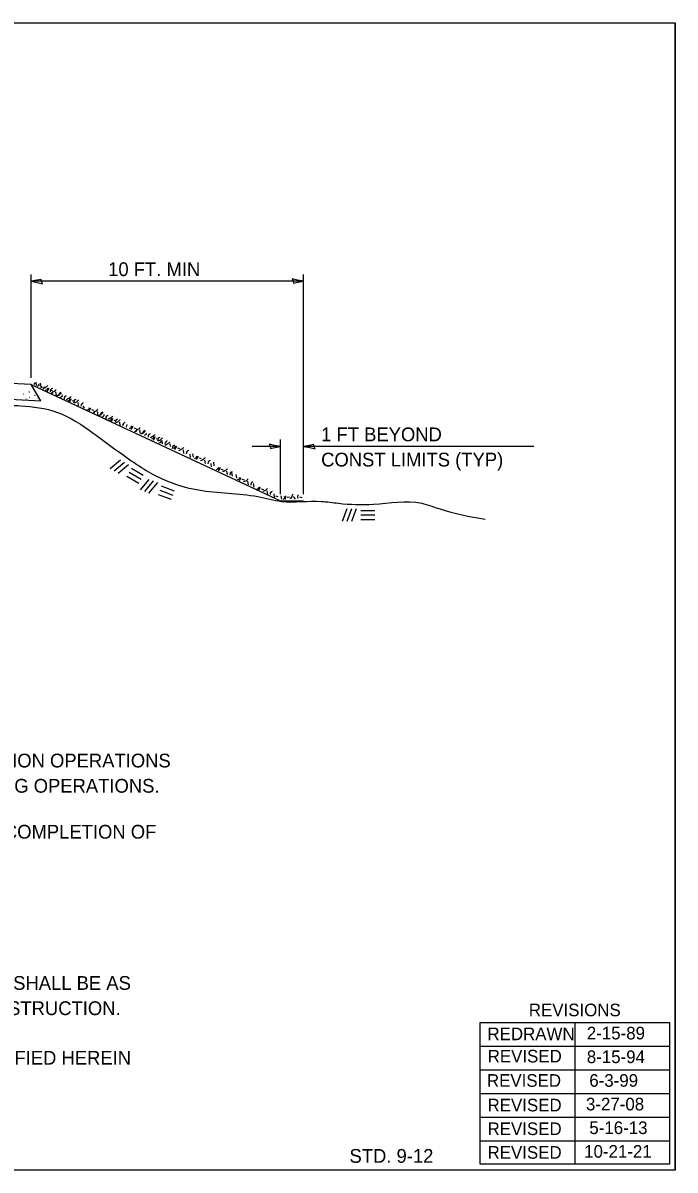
# Model space of a CAD drawing. Extents: x 458189 to 458977, y 242348 to 242848.
# Drawn here: x 458692 to 458977, y 242348 to 242848 of the extents above; entities that cross this region are included whole.
import ezdxf

# ---------------------------------------------------------------- set-up
doc = ezdxf.new("R2010")
doc.units = 0
for name, color, linetype in [('Level 35', 7, 'Continuous'), ('Level 59', 7, 'Continuous'), ('Level 60', 7, 'Continuous')]:
    doc.layers.add(name, color=color, linetype=linetype)

msp = doc.modelspace()

# ---------------------------------------------------------------- linework, layer by layer
at = {"layer": 'Level 35'}
for p, q in [((458189.05, 242847.53), (458976.55, 242847.53)), ((458976.55, 242347.53), (458976.55, 242847.53)), ((458976.55, 242347.53), (458189.05, 242347.53))]:
    msp.add_line(p, q, dxfattribs=at)
at = {"layer": 'Level 59'}
for p, q in [((458695.91, 242692.88), (458695.91, 242737.92)), ((458814.67, 242642.17), (458814.67, 242737.92)), ((458814.67, 242734.92), (458695.91, 242734.92)), ((458804.67, 242642.17), (458804.67, 242665.93)), ((458804.67, 242662.93), (458792.3, 242662.93)), ((458914.97, 242662.93), (458814.67, 242662.93)), ((458891.63, 242411.9), (458974.13, 242411.9)), ((458891.63, 242350.03), (458891.63, 242411.9)), ((458891.63, 242411.9), (458974.13, 242411.9)), ((458932.88, 242411.9), (458932.88, 242350.03)), ((458974.13, 242411.9), (458974.13, 242350.03)), ((458891.63, 242360.34), (458891.63, 242401.59)), ((458891.63, 242401.59), (458974.13, 242401.59)), ((458974.13, 242400.42), (458974.13, 242360.34)), ((458891.63, 242391.27), (458974.13, 242391.27)), ((458891.63, 242380.96), (458974.13, 242380.96)), ((458891.63, 242370.65), (458974.13, 242370.65)), ((458891.63, 242360.34), (458974.13, 242360.34)), ((458974.13, 242350.03), (458891.63, 242350.03))]:
    msp.add_line(p, q, dxfattribs=at)
for points in [[(458189.05, 242847.53), (458976.55, 242847.53), (458976.55, 242347.53), (458189.05, 242347.53)], [(458700.91, 242733.87), (458700.5, 242734.83), (458700.34, 242735.75), (458698.41, 242735.35), (458695.91, 242734.92), (458698.58, 242734.43)], [(458809.67, 242735.96), (458810.07, 242735), (458810.23, 242734.08), (458812.17, 242734.48), (458814.67, 242734.92), (458812, 242735.4)], [(458799.67, 242663.97), (458800.07, 242663.01), (458800.23, 242662.09), (458802.17, 242662.49), (458804.67, 242662.93), (458802, 242663.41)], [(458819.67, 242661.88), (458819.26, 242662.84), (458819.1, 242663.76), (458817.17, 242663.36), (458814.67, 242662.93), (458817.33, 242662.44)]]:
    msp.add_lwpolyline(points, close=True, dxfattribs=at)
at = {"layer": 'Level 60'}
for p, q in [((458695.91, 242689.88), (458667.95, 242691.35)), ((458697.22, 242689.9), (458697.74, 242690.61)), ((458698.32, 242689.49), (458698.09, 242691.02)), ((458700.32, 242688.98), (458700.09, 242690.51)), ((458692.61, 242685.68), (458692.41, 242685.68)), ((458695.2, 242686.55), (458695, 242686.55)), ((458700.12, 242682.85), (458695.91, 242689.88)), ((458695.91, 242689.88), (458804.67, 242639.17)), ((458697.65, 242685.11), (458697.45, 242685.11)), ((458700.12, 242688.68), (458701.09, 242688.87)), ((458701.34, 242687.84), (458701.73, 242689.06)), ((458703.01, 242686.86), (458703.87, 242688.35)), ((458704.14, 242687.59), (458705.11, 242687.3)), ((458706.95, 242685.18), (458706.72, 242686.71)), ((458673.52, 242684.25), (458700.12, 242682.85)), ((458693.86, 242683.5), (458693.66, 242683.5)), ((458695.41, 242684.29), (458695.21, 242684.29)), ((458699.02, 242684.05), (458698.82, 242684.05)), ((458712.72, 242682.29), (458713.57, 242683.79)), ((458713.84, 242683.03), (458714.81, 242682.73)), ((458716.66, 242680.61), (458716.42, 242682.14)), ((458719.25, 242679.59), (458718.61, 242680.49)), ((458721.18, 242678.29), (458722.03, 242679.78)), ((458722.31, 242679.02), (458723.27, 242678.73)), ((458725.12, 242676.61), (458724.88, 242678.14)), ((458730.88, 242673.73), (458731.73, 242675.22)), ((458732.01, 242674.46), (458732.97, 242674.17)), ((458734.82, 242672.05), (458734.59, 242673.57)), ((458737.54, 242671.35), (458737.8, 242672.44)), ((458739.6, 242670.31), (458740.45, 242671.8)), ((458740.73, 242671.04), (458741.7, 242670.75)), ((458743.54, 242668.63), (458743.31, 242670.15)), ((458749.3, 242665.74), (458750.15, 242667.23)), ((458750.43, 242666.47), (458751.4, 242666.18)), ((458753.24, 242664.06), (458753.01, 242665.59)), ((458756.74, 242662.97), (458756.55, 242664.07)), ((458758.58, 242661.6), (458759.43, 242663.1)), ((458759.7, 242662.34), (458760.67, 242662.04)), ((458762.52, 242659.92), (458762.28, 242661.45)), ((458730.35, 242653.28), (458734.95, 242657.13)), ((458732.09, 242652.28), (458736.68, 242656.13)), ((458733.82, 242651.28), (458738.41, 242655.13)), ((458765.43, 242658.1), (458765.2, 242659.63)), ((458766.69, 242658.21), (458766.46, 242659.73)), ((458767.99, 242657.18), (458768.85, 242658.67)), ((458769.12, 242657.91), (458770.09, 242657.62)), ((458771.93, 242655.5), (458771.7, 242657.03)), ((458774.59, 242654), (458774.35, 242655.52)), ((458775.74, 242654.52), (458775.51, 242656.05)), ((458738.64, 242651.68), (458743.84, 242648.68)), ((458739.64, 242653.41), (458744.83, 242650.41)), ((458777.55, 242652.33), (458778.4, 242653.82)), ((458778.68, 242653.06), (458779.65, 242652.77)), ((458781.49, 242650.65), (458781.26, 242652.18)), ((458783.64, 242650), (458783.4, 242651.52)), ((458785.53, 242649.16), (458785.3, 242650.68)), ((458737.64, 242649.95), (458742.84, 242646.95)), ((458743.55, 242643.96), (458747.41, 242648.56)), ((458745.43, 242643.28), (458749.29, 242647.88)), ((458747.31, 242642.6), (458751.17, 242647.19)), ((458752.68, 242645.71), (458758.31, 242643.65)), ((458786.68, 242647.91), (458787.54, 242649.4)), ((458787.81, 242648.64), (458788.78, 242648.35)), ((458790.62, 242646.23), (458790.39, 242647.75)), ((458793.11, 242645.26), (458792.88, 242646.79)), ((458795.1, 242643.77), (458795.95, 242645.26)), ((458751.31, 242641.95), (458756.95, 242639.9)), ((458751.99, 242643.83), (458757.63, 242641.77)), ((458796.23, 242644.5), (458797.2, 242644.21)), ((458799.04, 242642.09), (458798.81, 242643.61)), ((458802.05, 242640.74), (458801.82, 242642.26)), ((458802.44, 242641.34), (458803.4, 242641.05)), ((458805.21, 242639.9), (458804.98, 242641.42)), ((458806.85, 242639.76), (458806.99, 242641.47)), ((458807.57, 242640.9), (458808.56, 242641.04)), ((458811.13, 242639.9), (458810.28, 242641.18)), ((458812.96, 242641.03), (458813.93, 242640.74)), ((458804.67, 242639.17), (458814.67, 242639.17)), ((458831.69, 242630.33), (458833.74, 242635.96)), ((458833.69, 242630.33), (458835.74, 242635.96)), ((458835.69, 242630.33), (458837.74, 242635.96)), ((458839.67, 242635.08), (458845.67, 242635.08)), ((458839.67, 242633.08), (458845.67, 242633.08)), ((458839.67, 242631.08), (458845.67, 242631.08))]:
    msp.add_line(p, q, dxfattribs=at)
for points in [[(458699.23, 242690.19), (458699.25, 242689.56), (458698.37, 242689.02)], [(458632.67, 242685.58), (458642.62, 242683.97), (458651.28, 242683.97), (458665.3, 242683.55), (458676.02, 242682.32), (458683.86, 242681.08), (458691.28, 242680.67), (458707.37, 242677.78), (458723.04, 242668.71), (458742.01, 242655.1), (458750.26, 242650.15), (458768.82, 242643.96), (458794.8, 242641.08), (458805.11, 242639.01), (458822.43, 242639.01), (458829.85, 242638.19), (458845.11, 242637.78), (458866.14, 242638.19), (458873.98, 242635.71), (458893.78, 242631.18)], [(458703.15, 242689.47), (458702.09, 242688.55), (458701.08, 242688.07)], [(458702.97, 242688.45), (458702.99, 242687.82), (458702.11, 242687.28)], [(458705.23, 242688.19), (458704.6, 242687.85), (458704.24, 242686.76)], [(458705.29, 242687.04), (458705.31, 242686.4), (458704.43, 242685.86)], [(458706.88, 242687.73), (458705.82, 242686.81), (458704.82, 242686.33)], [(458709.2, 242686.31), (458708.14, 242685.39), (458707.13, 242684.92)], [(458708.96, 242686.45), (458708.33, 242686.11), (458707.98, 242685.02)], [(458709.41, 242685.43), (458709.43, 242684.79), (458708.55, 242684.26)], [(458711.28, 242685.03), (458710.65, 242684.69), (458710.3, 242683.6)], [(458713.32, 242684.7), (458712.26, 242683.78), (458711.26, 242683.31)], [(458712.67, 242683.89), (458712.69, 242683.25), (458711.81, 242682.72)], [(458715.4, 242683.42), (458714.77, 242683.08), (458714.42, 242681.99)], [(458716.58, 242683.17), (458715.52, 242682.24), (458714.52, 242681.77)], [(458718.66, 242681.88), (458718.03, 242681.55), (458717.68, 242680.45)], [(458721.13, 242679.89), (458721.15, 242679.25), (458720.27, 242678.71)], [(458723.45, 242678.47), (458723.47, 242677.83), (458722.59, 242677.3)], [(458725.05, 242679.16), (458723.99, 242678.24), (458722.98, 242677.77)], [(458727.37, 242677.75), (458726.31, 242676.83), (458725.3, 242676.35)], [(458727.13, 242677.88), (458726.5, 242677.54), (458726.14, 242676.45)], [(458727.58, 242676.86), (458727.59, 242676.22), (458726.71, 242675.69)], [(458729.44, 242676.46), (458728.82, 242676.13), (458728.46, 242675.03)], [(458731.49, 242676.14), (458730.43, 242675.21), (458729.42, 242674.74)], [(458730.84, 242675.32), (458730.85, 242674.68), (458729.97, 242674.15)], [(458733.57, 242674.85), (458732.94, 242674.52), (458732.58, 242673.42)], [(458734.75, 242674.6), (458733.69, 242673.68), (458732.68, 242673.2)], [(458736.83, 242673.32), (458736.2, 242672.98), (458735.84, 242671.88)], [(458739.56, 242671.9), (458739.57, 242671.26), (458738.69, 242670.73)], [(458741.88, 242670.48), (458741.89, 242669.85), (458741.01, 242669.31)], [(458743.47, 242671.18), (458742.41, 242670.26), (458741.4, 242669.78)], [(458745.79, 242669.76), (458744.73, 242668.84), (458743.72, 242668.36)], [(458745.55, 242669.9), (458744.92, 242669.56), (458744.57, 242668.46)], [(458746, 242668.87), (458746.02, 242668.24), (458745.14, 242667.7)], [(458747.87, 242668.48), (458747.24, 242668.14), (458746.88, 242667.05)], [(458749.91, 242668.15), (458748.85, 242667.23), (458747.84, 242666.75)], [(458749.26, 242667.33), (458749.28, 242666.7), (458748.4, 242666.16)], [(458751.99, 242666.87), (458751.36, 242666.53), (458751.01, 242665.44)], [(458753.17, 242666.61), (458752.11, 242665.69), (458751.1, 242665.21)], [(458752.44, 242665.52), (458752.46, 242664.89), (458751.58, 242664.35)], [(458755.25, 242665.33), (458754.62, 242664.99), (458754.27, 242663.9)], [(458756.35, 242664.8), (458755.29, 242663.88), (458754.28, 242663.4)], [(458758.43, 242663.52), (458757.8, 242663.18), (458757.45, 242662.09)], [(458758.53, 242663.2), (458758.55, 242662.56), (458757.67, 242662.03)], [(458762.44, 242662.48), (458761.38, 242661.55), (458760.38, 242661.08)], [(458764.52, 242661.19), (458763.89, 242660.86), (458763.54, 242659.76)], [(458767.95, 242658.77), (458767.97, 242658.14), (458767.09, 242657.6)], [(458771.86, 242658.05), (458770.8, 242657.13), (458769.79, 242656.65)], [(458773.94, 242656.77), (458773.31, 242656.43), (458772.96, 242655.34)], [(458777.51, 242653.92), (458777.53, 242653.29), (458776.65, 242652.75)], [(458781.42, 242653.2), (458780.36, 242652.28), (458779.35, 242651.8)], [(458783.5, 242651.92), (458782.87, 242651.58), (458782.52, 242650.49)], [(458786.64, 242649.5), (458786.66, 242648.86), (458785.78, 242648.33)], [(458790.55, 242648.78), (458789.49, 242647.86), (458788.48, 242647.38)], [(458792.63, 242647.49), (458792, 242647.16), (458791.65, 242646.06)], [(458795.06, 242645.36), (458795.07, 242644.73), (458794.19, 242644.19)], [(458798.97, 242644.64), (458797.91, 242643.72), (458796.9, 242643.24)], [(458801.05, 242643.36), (458800.42, 242643.02), (458800.07, 242641.93)], [(458806.14, 242641.18), (458806.42, 242640.61), (458805.85, 242639.76)], [(458809.99, 242642.18), (458809.42, 242640.9), (458808.71, 242640.04)], [(458812.42, 242641.9), (458811.99, 242641.32), (458812.13, 242640.18)]]:
    msp.add_spline(points, degree=3, dxfattribs=at)

# ---------------------------------------------------------------- texts
at = {"layer": 'Level 59'}
for s, height, p in [('10 FT. MIN', 6, (458729.52, 242737.19)), ('1 FT BEYOND', 6, (458822.33, 242665.2)), ('CONST LIMITS (TYP)', 6, (458822.33, 242654.2)), ('IN GENERAL, ALL EARTH SURFACES DISTURBED DURING CONSTRUCTION OPERATIONS ', 6, (458409.95, 242523.02)), ('SHALL BE SEEDED AND MULCHED UPON COMPLETION OF ALL GRADING OPERATIONS.', 6, (458409.95, 242512.02)), ('ON DETOUR ROADS, SLOPES SHALL BE SEEDED IMMEDIATELY UPON COMPLETION OF', 6, (458408.56, 242491.99)), ('THE RATES OF APPLICATION OF FERTILIZER, MULCH AND LIMESTONE SHALL BE AS ', 6, (458409.95, 242426.08)), ('SPECIFIED IN THE SPECIAL PROVISIONS FOR ROAD AND BRIDGE CONSTRUCTION.', 6, (458409.95, 242415.08)), (' 2-15-89', 5.5, (458936.05, 242404.48)), ('SECTIONS 250 AND 251 SHALL GOVERN THIS WORK EXCEPT AS SPECIFIED HEREIN', 6, (458411.34, 242393.47)), (' 8-15-94', 5.5, (458936.05, 242394.16)), ('  6-3-99', 5.5, (458935.09, 242383.85)), ('3-27-08', 5.5, (458937.73, 242373.54)), ('5-16-13', 5.5, (458939.21, 242363.23)), ('STD. 9-12', 6, (458834.68, 242350.7)), ('10-21-21', 5.5, (458936.94, 242352.92))]:
    msp.add_text(s, height=height, dxfattribs=at).set_placement(p)
for s, p in [('REVISIONS', (458912.84, 242414.56)), ('REDRAWN', (458894.79, 242404.14)), ('REVISED', (458894.9, 242394.43)), ('REVISED', (458894.58, 242383.83)), ('REVISED', (458894.85, 242373.1)), ('REVISED', (458894.85, 242362.79)), ('REVISED', (458894.85, 242352.48))]:
    msp.add_text(s, height=5.5, rotation=360, dxfattribs=at).set_placement(p)

doc.saveas('drawing.dxf')
